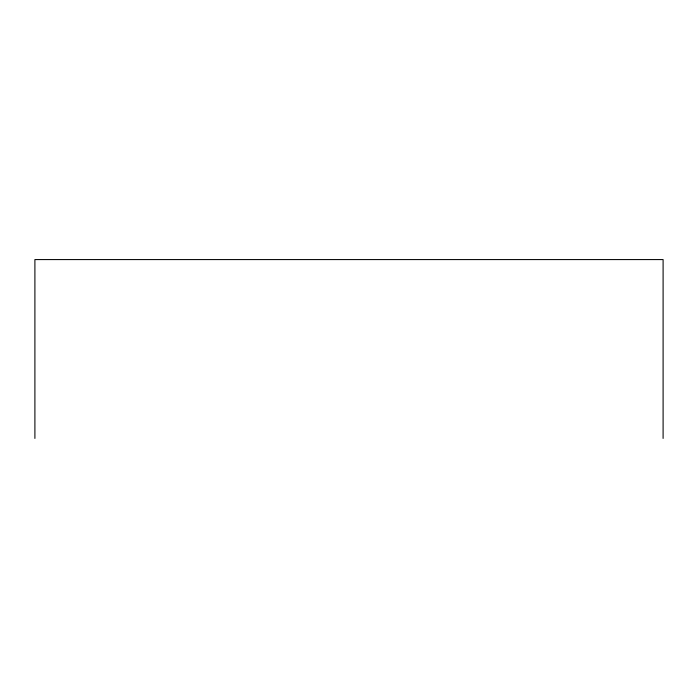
<?xml version="1.0" encoding="UTF-8"?>
<svg xmlns="http://www.w3.org/2000/svg" width="698" height="698" viewBox="0 0 698 698"><rect width="100%" height="100%" fill="white"/><g stroke="black" fill="none" stroke-linecap="round" stroke-linejoin="round"><path stroke-width="1.05" d="M663.1 438.423L663.1 259.577L34.9 259.577L34.9 438.423"/></g></svg>
